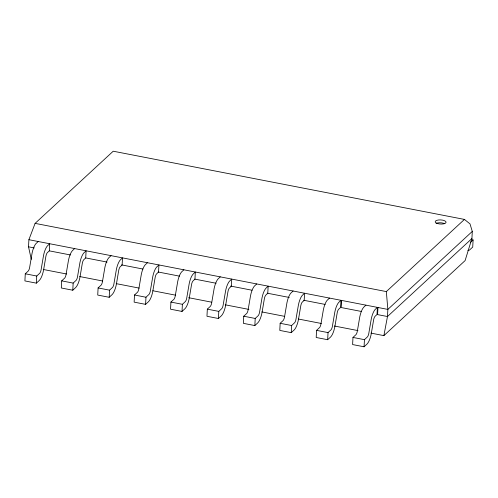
<?xml version="1.0" encoding="UTF-8"?>
<svg xmlns="http://www.w3.org/2000/svg" width="498" height="498" viewBox="0 0 498 498"><rect width="100%" height="100%" fill="white"/><g stroke="black" fill="none" stroke-linecap="round" stroke-linejoin="round"><path stroke-width="0.75" d="M38.215 241.505L35.875 243.715A11.815 3.791 -79 0 0 32.09 253.127L29.581 267.768A4.059 1.301 -79 0 1 28.286 270.987L25.274 273.794L24.9 280.922L36.366 283.144L39.23 280.505A11.778 3.779 -79 0 0 43.662 269.524L45.872 256.445A4.096 1.313 -79 0 1 47.416 252.604L49.308 250.855L49.682 243.734L47.341 245.944A11.815 3.791 -79 0 0 43.556 255.356L41.054 269.997A4.059 1.301 -79 0 1 39.753 273.215L36.74 276.023L36.366 283.144M31.299 259.377L28.523 246.821L28.896 239.7L35.103 223.372L113.227 151.211L464.447 219.419L470.006 223.901L472.291 231.414L471.917 238.536L465.107 260.591L383.877 335.627L370.917 333.106M74.625 248.577L72.285 250.787A11.815 3.791 -79 0 0 68.5 260.199L65.997 274.84A4.059 1.301 -79 0 1 64.696 278.058L61.684 280.866L61.31 287.993L72.783 290.216L75.64 287.576A11.778 3.779 -79 0 0 80.072 276.595L82.282 263.517A4.096 1.313 -79 0 1 83.826 259.676L85.724 257.927L86.098 250.805L83.757 253.015A11.815 3.791 -79 0 0 79.966 262.421L77.464 277.069A4.059 1.301 -79 0 1 76.169 280.287L73.156 283.094L72.783 290.216M111.042 255.648L108.701 257.858A11.815 3.791 -79 0 0 104.91 267.27L102.407 281.912A4.059 1.301 -79 0 1 101.113 285.13L98.1 287.937L97.726 295.065L109.193 297.287L112.05 294.648A11.778 3.779 -79 0 0 116.482 283.667L118.692 270.588A4.096 1.313 -79 0 1 120.242 266.747L122.135 264.998L122.508 257.877L120.167 260.087A11.815 3.791 -79 0 0 116.383 269.493L113.874 284.14A4.059 1.301 -79 0 1 112.579 287.358L109.566 290.166L109.193 297.287M147.452 262.72L145.111 264.93A11.815 3.791 -79 0 0 141.326 274.342L138.818 288.983A4.059 1.301 -79 0 1 137.523 292.202L134.51 295.009L134.136 302.137L145.603 304.359L148.466 301.72A11.778 3.779 -79 0 0 152.892 290.739L155.108 277.66A4.096 1.313 -79 0 1 156.652 273.819L158.545 272.07L158.918 264.948L156.577 267.152A11.815 3.791 -79 0 0 152.793 276.564L150.29 291.212A4.059 1.301 -79 0 1 148.989 294.424L145.976 297.238L145.603 304.359M183.862 269.791L181.521 272.001A11.815 3.791 -79 0 0 177.736 281.407L175.234 296.055A4.059 1.301 -79 0 1 173.933 299.273L170.92 302.081L170.546 309.202L182.019 311.431L184.876 308.791A11.778 3.779 -79 0 0 189.308 297.81L191.518 284.731A4.096 1.313 -79 0 1 193.062 280.891L194.955 279.141L195.328 272.02L192.994 274.224A11.815 3.791 -79 0 0 189.203 283.636L186.7 298.283A4.059 1.301 -79 0 1 185.399 301.495L182.386 304.309L182.019 311.431M220.272 276.863L217.937 279.073A11.815 3.791 -79 0 0 214.146 288.479L211.644 303.126A4.059 1.301 -79 0 1 210.343 306.345L207.33 309.152L206.963 316.274L218.429 318.502L221.286 315.863A11.778 3.779 -79 0 0 225.719 304.882L227.928 291.803A4.096 1.313 -79 0 1 229.472 287.962L231.371 286.213L231.744 279.092L229.404 281.295A11.815 3.791 -79 0 0 225.619 290.708L223.11 305.355A4.059 1.301 -79 0 1 221.815 308.567L218.803 311.381L218.429 318.502M256.688 283.935L254.347 286.145A11.815 3.791 -79 0 0 250.562 295.551L248.054 310.198A4.059 1.301 -79 0 1 246.759 313.416L243.746 316.224L243.373 323.345L254.839 325.574L257.696 322.934A11.778 3.779 -79 0 0 262.129 311.953L264.345 298.875A4.096 1.313 -79 0 1 265.888 295.034L267.781 293.285L268.154 286.163L265.814 288.367A11.815 3.791 -79 0 0 262.029 297.779L259.526 312.427A4.059 1.301 -79 0 1 258.225 315.639L255.213 318.452L254.839 325.574M293.098 291.006L290.757 293.21A11.815 3.791 -79 0 0 286.973 302.622L284.47 317.27A4.059 1.301 -79 0 1 283.169 320.482L280.156 323.295L279.783 330.417L291.249 332.645L294.113 330.006A11.778 3.779 -79 0 0 298.545 319.025L300.755 305.946A4.096 1.313 -79 0 1 302.298 302.105L304.191 300.356L304.564 293.235L302.224 295.439A11.815 3.791 -79 0 0 298.439 304.851L295.937 319.498A4.059 1.301 -79 0 1 294.635 322.71L291.623 325.524L291.249 332.645M329.508 298.078L327.167 300.282A11.815 3.791 -79 0 0 323.383 309.694L320.88 324.341A4.059 1.301 -79 0 1 319.579 327.553L316.566 330.367L316.193 337.488L327.665 339.717L330.523 337.078A11.778 3.779 -79 0 0 334.955 326.097L337.165 313.018A4.096 1.313 -79 0 1 338.708 309.177L340.607 307.428L340.981 300.306L338.64 302.51A11.815 3.791 -79 0 0 334.849 311.922L332.347 326.57A4.059 1.301 -79 0 1 331.052 329.782L328.039 332.596L327.665 339.717M341.553 300.419L341.18 307.54L361.585 311.499M365.924 305.15L363.584 307.353A11.815 3.791 -79 0 0 359.793 316.765L357.29 331.413A4.059 1.301 -79 0 1 355.995 334.625L352.982 337.439L352.609 344.56L364.075 346.789L366.933 344.149A11.778 3.779 -79 0 0 371.365 333.168L373.581 320.09A4.096 1.313 -79 0 1 375.125 316.249L377.017 314.499L377.391 307.378L375.05 309.582A11.815 3.791 -79 0 0 371.265 318.994L368.757 333.635A4.059 1.301 -79 0 1 367.462 336.853L364.449 339.667L364.075 346.789M377.963 307.484L377.59 314.612L387.481 316.529L471.917 238.536M471.668 239.663L473.1 239.943L472.727 247.064L469.869 249.703A11.778 3.779 -79 0 1 467.834 250.257M383.877 335.627L387.481 316.529L387.855 309.407L386.33 291.585L464.447 219.419M472.291 231.414L387.855 309.407L28.896 239.7M470.311 242.514L473.1 239.943M35.103 223.372L386.33 291.585M28.523 246.821L34.256 247.936M49.308 250.855L70.473 254.97M85.724 257.927L107.07 262.073M121.556 264.886L142.907 269.032M158.159 271.995L179.504 276.141M194.755 279.104L216.101 283.25M230.593 286.064L251.938 290.209M267.189 293.173L289.301 297.462M303.786 300.275L325.138 304.421M43.774 269.574L66.651 274.018M79.612 276.533L102.488 280.978M116.215 283.642L139.091 288.087M152.818 290.751L175.694 295.196M188.661 297.711L211.538 302.155M225.264 304.82L248.907 309.414M261.867 311.929L284.744 316.373M298.47 319.037L321.347 323.482M334.314 325.997L357.95 330.591M25.274 273.794L36.74 276.023M61.684 280.866L73.156 283.094M98.1 287.937L109.566 290.166M134.51 295.009L145.976 297.238M170.92 302.081L182.386 304.309M207.33 309.152L218.803 311.381M243.746 316.224L255.213 318.452M280.156 323.295L291.623 325.524M316.566 330.367L328.039 332.596M352.982 337.439L364.449 339.667M436.099 223.403A5.459 2.073 3 0 1 444.745 223.733M437.393 223.509A5.459 2.073 3 0 0 446.052 222.457A5.459 2.073 3 0 0 438.452 219.985A5.459 2.073 3 0 0 437.393 223.509"/></g></svg>
